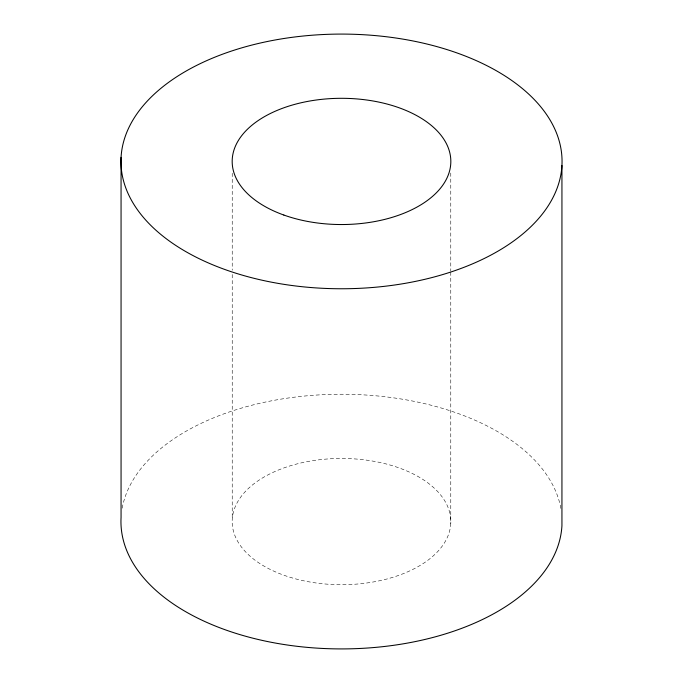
<?xml version="1.0" encoding="UTF-8"?>
<svg xmlns="http://www.w3.org/2000/svg" width="683" height="683" viewBox="0 0 683 683"><rect width="100%" height="100%" fill="white"/><g stroke="black" fill="none" stroke-linecap="round" stroke-linejoin="round"><path stroke-width="0.51" stroke-dasharray="3.42 2.56" d="M450.771 173.03L450.771 271.057M450.771 272.124L450.771 523.596A109.323 63.118 0 0 1 283.838 575.206A109.323 63.118 0 0 1 289.891 465.934A109.323 63.118 0 0 1 450.771 523.596M232.229 173.251L232.229 270.22M232.229 274.481L232.229 519.567M122.172 508.195A220.549 127.337 0 0 1 342.209 394.245A220.549 127.337 0 0 1 560.974 509.006"/><path stroke-width="1.02" d="M561.938 165.491A220.549 127.337 0 0 1 225.177 269.606A220.549 127.337 0 0 1 237.385 49.167A220.549 127.337 0 0 1 561.938 165.491L561.938 525.654A220.549 127.337 0 0 1 334.448 648.85A220.549 127.337 0 0 1 121.062 517.509L121.062 157.346M283.838 215.043A109.323 63.118 0 0 0 450.771 163.433A109.323 63.118 0 0 0 289.891 105.78A109.323 63.118 0 0 0 283.838 215.043"/></g></svg>
